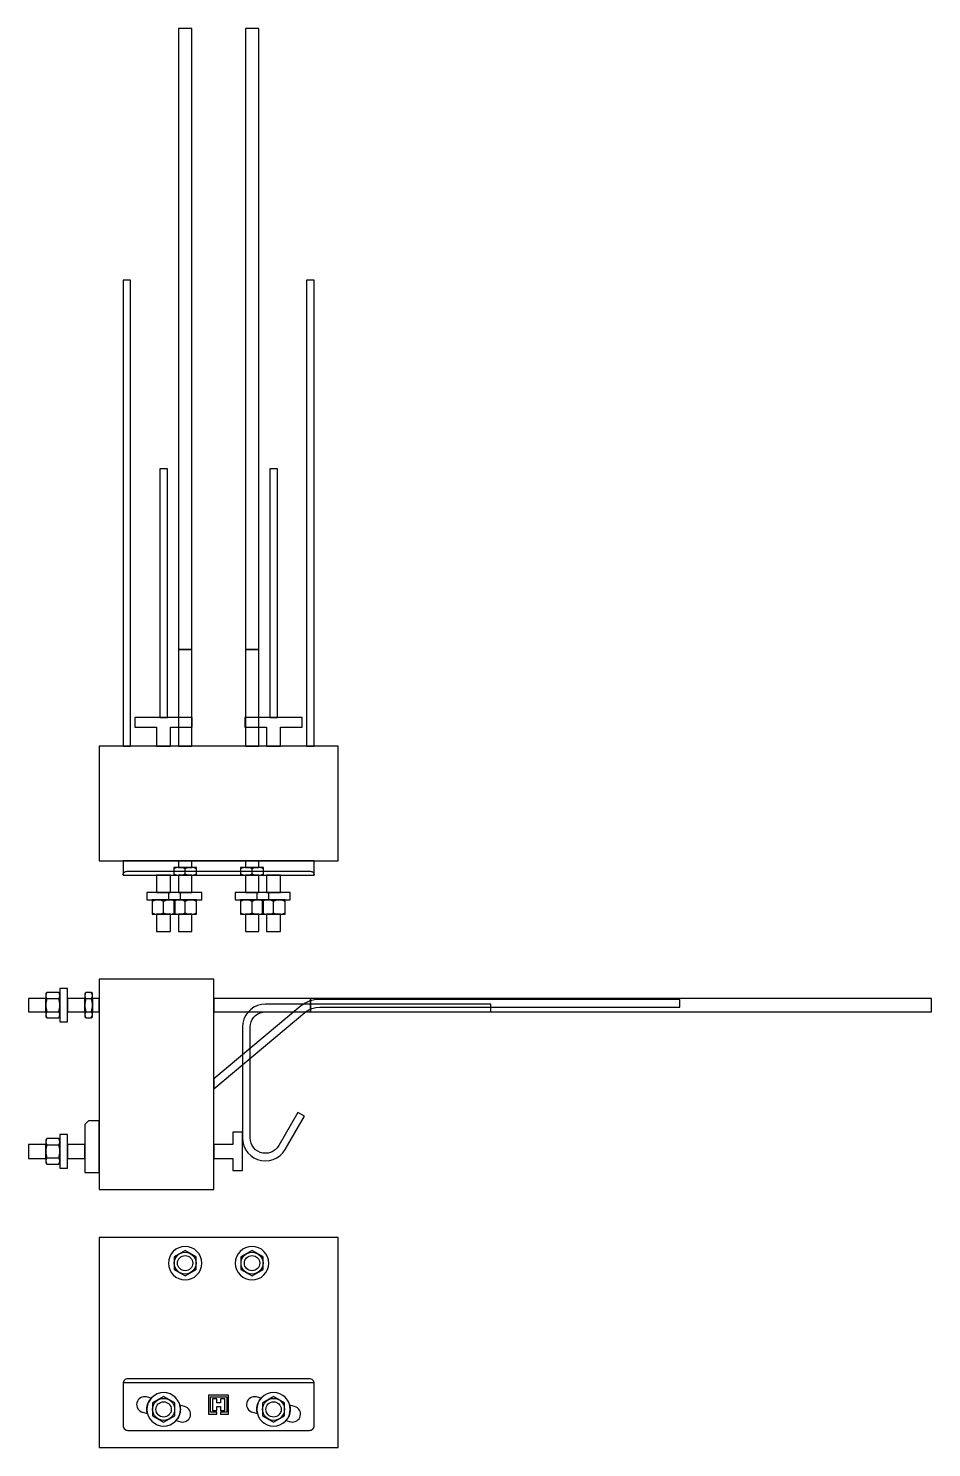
# Model space of a CAD drawing. Extents: x -74 to 871, y -614 to 871.
import ezdxf

# ---------------------------------------------------------------- set-up
doc = ezdxf.new("R2010")
doc.units = 0
doc.layers.add('Halfen', color=7, linetype='CONTINUOUS')

msp = doc.modelspace()

# ---------------------------------------------------------------- linework, layer by layer
at = {"layer": 'Halfen', "color": 7}
for p, q in [((90, -15), (90, -7)), ((160, -15), (160, -7)), ((67.5, -55.8), (67.5, -41)), ((90, -55.8), (90, -41)), ((160, -55.8), (160, -41)), ((182.5, -55.8), (182.5, -41)), ((-55.8, -144.072), (-41, -144.072)), ((-15, -144.072), (-7, -144.072)), ((-55.8, -157.928), (-41, -157.928)), ((-15, -157.928), (-7, -157.928)), ((-55.8, -297.072), (-41, -297.072)), ((-55.8, -310.928), (-41, -310.928)), ((25.101, -546), (224.899, -546))]:
    msp.add_line(p, q, dxfattribs=at)
for points in [[(97, 221), (97, 871), (83, 871), (83, 221)], [(167, 221), (167, 871), (153, 871), (153, 221)], [(25, 607.563), (25, 120), (33, 120), (33, 607.563)], [(217, 607.563), (217, 120), (225, 120), (225, 607.563)], [(71.5, 150), (71.5, 410), (63.5, 410), (63.5, 150)], [(186.5, 150), (186.5, 410), (178.5, 410), (178.5, 150)], [(83, 221), (83, 120), (97, 120), (97, 221)], [(153, 221), (153, 120), (167, 120), (167, 221)], [(97.5, 150), (37.5, 150), (37.5, 140), (60.175, 140), (60.175, 120), (74.825, 120), (74.825, 140), (97.5, 140)], [(212.5, 150), (152.5, 150), (152.5, 140), (175.175, 140), (175.175, 120), (189.825, 120), (189.825, 140), (212.5, 140)], [(0, 0), (250, 0), (250, 120), (0, 120)], [(25, -15), (225, -15), (225, 0), (25, 0)], [(83, 0), (83, -7), (97, -7), (97, 0)], [(153, 0), (153, -7), (167, -7), (167, 0)], [(78, -15), (102, -15), (102, -7), (78, -7)], [(148, -15), (172, -15), (172, -7), (148, -7)], [(74.825, -15), (60.175, -15), (60.175, -33), (74.825, -33)], [(83, -15), (83, -33), (97, -33), (97, -15)], [(153, -15), (153, -33), (167, -33), (167, -15)], [(189.825, -15), (175.175, -15), (175.175, -33), (189.825, -33)], [(50, -41), (85, -41), (85, -33), (50, -33)], [(55.5, -55.8), (79.5, -55.8), (79.5, -41), (55.5, -41)], [(72.5, -41), (107.5, -41), (107.5, -33), (72.5, -33)], [(78, -55.8), (102, -55.8), (102, -41), (78, -41)], [(142.5, -41), (177.5, -41), (177.5, -33), (142.5, -33)], [(148, -55.8), (172, -55.8), (172, -41), (148, -41)], [(165, -41), (200, -41), (200, -33), (165, -33)], [(170.5, -55.8), (194.5, -55.8), (194.5, -41), (170.5, -41)], [(74.825, -55.8), (60.175, -55.8), (60.175, -74), (74.825, -74)], [(83, -55.8), (83, -74), (97, -74), (97, -55.8)], [(153, -55.8), (153, -74), (167, -74), (167, -55.8)], [(189.825, -55.8), (175.175, -55.8), (175.175, -74), (189.825, -74)], [(-41, -168.5), (-33, -168.5), (-33, -133.5), (-41, -133.5)], [(0, -344), (120, -344), (120, -124), (0, -124)], [(-55.8, -144), (-74, -144), (-74, -158), (-55.8, -158)], [(-54.566, -164.375), (-42.234, -164.375), (-41, -163.141), (-41, -138.859), (-42.234, -137.625), (-54.566, -137.625), (-55.8, -138.859), (-55.8, -163.141)], [(-15, -144), (-33, -144), (-33, -158), (-15, -158)], [(-13.766, -164.375), (-8.234, -164.375), (-7, -163.141), (-7, -138.859), (-8.234, -137.625), (-13.766, -137.625), (-15, -138.859), (-15, -163.141)], [(0, -144), (-7, -144), (-7, -158), (0, -158)], [(221, -144), (120, -144), (120, -158), (221, -158)], [(607.563, -145.064), (230.754, -145.064), (225.197, -145.55), (219.809, -146.994), (214.754, -149.351), (210.185, -152.551), (120, -228.225), (120, -238.668), (215.327, -158.679), (218.754, -156.28), (222.546, -154.512), (226.586, -153.429), (230.754, -153.064), (607.563, -153.064)], [(221, -158), (871, -158), (871, -144), (221, -144)], [(207.856, -263.359), (187.856, -298), (186.257, -300.285), (184.285, -302.257), (182, -303.856), (179.472, -305.035), (176.778, -305.757), (174, -306), (171.222, -305.757), (168.528, -305.035), (166, -303.856), (163.715, -302.257), (161.743, -300.285), (160.144, -298), (158.965, -295.472), (158.243, -292.778), (158, -290), (158, -174), (158.243, -171.222), (158.965, -168.528), (160.144, -166), (161.743, -163.715), (163.715, -161.743), (166, -160.144), (168.528, -158.965), (171.222, -158.243), (174, -158), (410, -158), (410, -150), (174, -150), (169.832, -150.365), (165.792, -151.447), (162, -153.215), (158.573, -155.615), (155.615, -158.573), (153.215, -162), (151.447, -165.792), (150.365, -169.832), (150, -174), (150, -290), (150.365, -294.168), (151.447, -298.208), (153.215, -302), (155.615, -305.427), (158.573, -308.385), (162, -310.785), (165.792, -312.553), (169.832, -313.635), (174, -314), (178.168, -313.635), (182.208, -312.553), (186, -310.785), (189.427, -308.385), (192.385, -305.427), (194.785, -302), (214.785, -267.359)], [(-15, -326), (0, -326), (0, -272), (-11, -272), (-15, -276)], [(-55.8, -296.675), (-74, -296.675), (-74, -311.325), (-55.8, -311.325)], [(-54.566, -317.375), (-42.234, -317.375), (-41, -316.141), (-41, -291.859), (-42.234, -290.625), (-54.566, -290.625), (-55.8, -291.859), (-55.8, -316.141)], [(-41, -321.5), (-33, -321.5), (-33, -286.5), (-41, -286.5)], [(-15, -296.675), (-33, -296.675), (-33, -311.325), (-15, -311.325)], [(150, -284), (140, -284), (140, -296.675), (120, -296.675), (120, -311.325), (140, -311.325), (140, -324), (150, -324)], [(0, -614), (250, -614), (250, -394), (0, -394)], [(107.5, -421), (107.164, -417.586), (106.168, -414.303), (104.551, -411.278), (102.374, -408.626), (99.722, -406.449), (96.697, -404.832), (93.414, -403.836), (90, -403.5), (86.586, -403.836), (83.303, -404.832), (80.278, -406.449), (77.626, -408.626), (75.449, -411.278), (73.832, -414.303), (72.836, -417.586), (72.5, -421), (72.836, -424.414), (73.832, -427.697), (75.449, -430.722), (77.626, -433.374), (80.278, -435.551), (83.303, -437.168), (86.586, -438.164), (90, -438.5), (93.414, -438.164), (96.697, -437.168), (99.722, -435.551), (102.374, -433.374), (104.551, -430.722), (106.168, -427.697), (107.164, -424.414)], [(90, -434.375), (101.583, -427.688), (101.583, -414.312), (90, -407.625), (78.417, -414.312), (78.417, -427.688)], [(177.5, -421), (177.164, -417.586), (176.168, -414.303), (174.551, -411.278), (172.374, -408.626), (169.722, -406.449), (166.697, -404.832), (163.414, -403.836), (160, -403.5), (156.586, -403.836), (153.303, -404.832), (150.278, -406.449), (147.626, -408.626), (145.449, -411.278), (143.832, -414.303), (142.836, -417.586), (142.5, -421), (142.836, -424.414), (143.832, -427.697), (145.449, -430.722), (147.626, -433.374), (150.278, -435.551), (153.303, -437.168), (156.586, -438.164), (160, -438.5), (163.414, -438.164), (166.697, -437.168), (169.722, -435.551), (172.374, -433.374), (174.551, -430.722), (176.168, -427.697), (177.164, -424.414)], [(160, -434.375), (171.583, -427.688), (171.583, -414.312), (160, -407.625), (148.417, -414.312), (148.417, -427.688)], [(25, -591), (25.096, -591.975), (25.381, -592.913), (25.843, -593.778), (26.464, -594.536), (27.222, -595.157), (28.087, -595.619), (29.025, -595.904), (30, -596), (220, -596), (220.975, -595.904), (221.913, -595.619), (222.778, -595.157), (223.536, -594.536), (224.157, -593.778), (224.619, -592.913), (224.904, -591.975), (225, -591), (225, -547), (224.904, -546.025), (224.619, -545.087), (224.157, -544.222), (223.536, -543.464), (222.778, -542.843), (221.913, -542.381), (220.975, -542.096), (220, -542), (30, -542), (29.025, -542.096), (28.087, -542.381), (27.222, -542.843), (26.464, -543.464), (25.843, -544.222), (25.381, -545.087), (25.096, -546.025), (25, -547)], [(47.896, -560.76), (46.281, -560.841), (44.712, -561.235), (43.251, -561.928), (41.953, -562.893), (40.868, -564.093), (40.038, -565.481), (39.495, -567.004), (39.26, -568.604), (39.341, -570.219), (39.735, -571.788), (40.428, -573.249), (41.393, -574.547), (42.593, -575.632), (43.981, -576.462), (45.504, -577.005), (50.549, -578.263), (50.336, -577.414), (50.084, -575.715), (50, -574), (50.084, -572.285), (50.336, -570.586), (50.754, -568.92), (51.332, -567.303), (52.066, -565.751), (52.949, -564.278), (53.972, -562.898), (54.554, -562.256), (49.496, -560.995)], [(85, -574), (84.664, -570.586), (83.668, -567.303), (82.051, -564.278), (79.874, -561.626), (77.222, -559.449), (74.197, -557.832), (70.914, -556.836), (67.5, -556.5), (64.086, -556.836), (60.803, -557.832), (57.778, -559.449), (55.126, -561.626), (52.949, -564.278), (51.332, -567.303), (50.336, -570.586), (50, -574), (50.336, -577.414), (51.332, -580.697), (52.949, -583.722), (55.126, -586.374), (57.778, -588.551), (60.803, -590.168), (64.086, -591.164), (67.5, -591.5), (70.914, -591.164), (74.197, -590.168), (77.222, -588.551), (79.874, -586.374), (82.051, -583.722), (83.668, -580.697), (84.664, -577.414)], [(67.5, -587.375), (79.083, -580.688), (79.083, -567.312), (67.5, -560.625), (55.917, -567.312), (55.917, -580.688)], [(114.5, -579), (123, -579), (123, -577), (116.5, -577), (116.5, -561), (133.5, -561), (133.5, -577), (127, -577), (127, -579), (135.5, -579), (135.5, -559), (114.5, -559)], [(118.5, -575), (123, -575), (123, -571), (127, -571), (127, -575), (131.5, -575), (131.5, -563), (127, -563), (127, -567), (123, -567), (123, -563), (118.5, -563)], [(162.896, -560.76), (161.281, -560.841), (159.712, -561.235), (158.251, -561.928), (156.953, -562.893), (155.868, -564.093), (155.038, -565.481), (154.495, -567.004), (154.26, -568.604), (154.341, -570.219), (154.735, -571.788), (155.428, -573.249), (156.393, -574.547), (157.593, -575.632), (158.981, -576.462), (160.504, -577.005), (165.549, -578.263), (165.336, -577.414), (165.084, -575.715), (165, -574), (165.084, -572.285), (165.336, -570.586), (165.754, -568.92), (166.332, -567.303), (167.066, -565.751), (167.949, -564.278), (168.972, -562.898), (169.554, -562.256), (164.496, -560.995)], [(200, -574), (199.664, -570.586), (198.668, -567.303), (197.051, -564.278), (194.874, -561.626), (192.222, -559.449), (189.197, -557.832), (185.914, -556.836), (182.5, -556.5), (179.086, -556.836), (175.803, -557.832), (172.778, -559.449), (170.126, -561.626), (167.949, -564.278), (166.332, -567.303), (165.336, -570.586), (165, -574), (165.336, -577.414), (166.332, -580.697), (167.949, -583.722), (170.126, -586.374), (172.778, -588.551), (175.803, -590.168), (179.086, -591.164), (182.5, -591.5), (185.914, -591.164), (189.197, -590.168), (192.222, -588.551), (194.874, -586.374), (197.051, -583.722), (198.668, -580.697), (199.664, -577.414)], [(182.5, -587.375), (194.083, -580.688), (194.083, -567.312), (182.5, -560.625), (170.917, -567.312), (170.917, -580.688)], [(84.444, -569.709), (84.664, -570.586), (84.916, -572.285), (85, -574), (84.916, -575.715), (84.664, -577.414), (84.246, -579.08), (83.668, -580.697), (82.934, -582.249), (82.051, -583.722), (81.028, -585.102), (80.466, -585.722), (85.504, -586.978), (87.104, -587.214), (88.719, -587.133), (90.288, -586.738), (91.749, -586.045), (93.047, -585.08), (94.132, -583.88), (94.962, -582.492), (95.505, -580.969), (95.741, -579.369), (95.659, -577.754), (95.265, -576.185), (94.572, -574.724), (93.607, -573.426), (92.407, -572.341), (91.019, -571.511), (89.496, -570.968)], [(199.444, -569.709), (199.664, -570.586), (199.916, -572.285), (200, -574), (199.916, -575.715), (199.664, -577.414), (199.246, -579.08), (198.668, -580.697), (197.934, -582.249), (197.051, -583.722), (196.028, -585.102), (195.466, -585.722), (200.504, -586.978), (202.104, -587.214), (203.719, -587.133), (205.288, -586.738), (206.749, -586.045), (208.047, -585.08), (209.132, -583.88), (209.962, -582.492), (210.505, -580.969), (210.74, -579.369), (210.659, -577.754), (210.265, -576.185), (209.572, -574.724), (208.607, -573.426), (207.407, -572.341), (206.019, -571.511), (204.496, -570.968)]]:
    msp.add_lwpolyline(points, close=True, dxfattribs=at)
msp.add_lwpolyline([(25, -15), (25.077, -14.22), (25.304, -13.469), (25.674, -12.778), (26.172, -12.172), (26.778, -11.674), (27.469, -11.304), (28.22, -11.077), (29, -11), (221, -11), (221.78, -11.077), (222.531, -11.304), (223.222, -11.674), (223.828, -12.172), (224.326, -12.778), (224.696, -13.469), (224.923, -14.22), (225, -15)], dxfattribs=at)
for centre, radius in [((90, -421), 11.5), ((90, -421), 8), ((160, -421), 11.5), ((160, -421), 8), ((67.5, -574), 11.5), ((182.5, -574), 11.5), ((67.5, -574), 8), ((182.5, -574), 8)]:
    msp.add_circle(centre, radius, dxfattribs=at)
for centre, radius, start, end in [((84, -20.375), 13.375, 63.346222, 116.653778), ((84, -1.625), 13.375, 243.346222, 296.653778), ((96, -20.375), 13.375, 63.346222, 116.653778), ((96, -1.625), 13.375, 243.346222, 296.653778), ((154, -20.375), 13.375, 63.346222, 116.653778), ((154, -1.625), 13.375, 243.346222, 296.653778), ((166, -20.375), 13.375, 63.346222, 116.653778), ((166, -1.625), 13.375, 243.346222, 296.653778), ((61.5, -54.375), 13.375, 63.346222, 116.653778), ((73.5, -54.375), 13.375, 63.346222, 116.653778), ((84, -54.375), 13.375, 63.346222, 116.653778), ((96, -54.375), 13.375, 63.346222, 116.653778), ((154, -54.375), 13.375, 63.346222, 116.653778), ((166, -54.375), 13.375, 63.346222, 116.653778), ((176.5, -54.375), 13.375, 63.346222, 116.653778), ((188.5, -54.375), 13.375, 63.346222, 116.653778), ((61.5, -42.425), 13.375, 243.346222, 296.653778), ((73.5, -42.425), 13.375, 243.346222, 296.653778), ((84, -42.425), 13.375, 243.346222, 296.653778), ((96, -42.425), 13.375, 243.346222, 296.653778), ((154, -42.425), 13.375, 243.346222, 296.653778), ((166, -42.425), 13.375, 243.346222, 296.653778), ((176.5, -42.425), 13.375, 243.346222, 296.653778), ((188.5, -42.425), 13.375, 243.346222, 296.653778), ((-50.322, -141.089), 5.478, 140.779022, 219.220978), ((-35.738, -151), 20.062, 159.798004, 200.201996), ((-46.478, -141.089), 5.478, -39.220978, 39.220982), ((-61.062, -151), 20.062, -20.201996, 20.202003), ((-9.522, -141.089), 5.478, 140.779022, 219.220978), ((5.062, -151), 20.062, 159.798004, 200.201996), ((-12.478, -141.089), 5.478, -39.220978, 39.220982), ((-27.062, -151), 20.062, -20.201996, 20.202003), ((-50.322, -160.911), 5.478, 140.779022, 219.220978), ((-46.478, -160.911), 5.478, -39.220978, 39.220982), ((-9.522, -160.911), 5.478, 140.779022, 219.220978), ((-12.478, -160.911), 5.478, -39.220978, 39.220982), ((-50.322, -294.089), 5.478, 140.779022, 219.220978), ((-46.478, -294.089), 5.478, -39.220978, 39.220982), ((-35.738, -304), 20.062, 159.798004, 200.201996), ((-50.322, -313.911), 5.478, 140.779022, 219.220978), ((-61.062, -304), 20.062, -20.201996, 20.202003), ((-46.478, -313.911), 5.478, -39.220978, 39.220982)]:
    msp.add_arc(centre, radius, start, end, dxfattribs=at)

doc.saveas('drawing.dxf')
